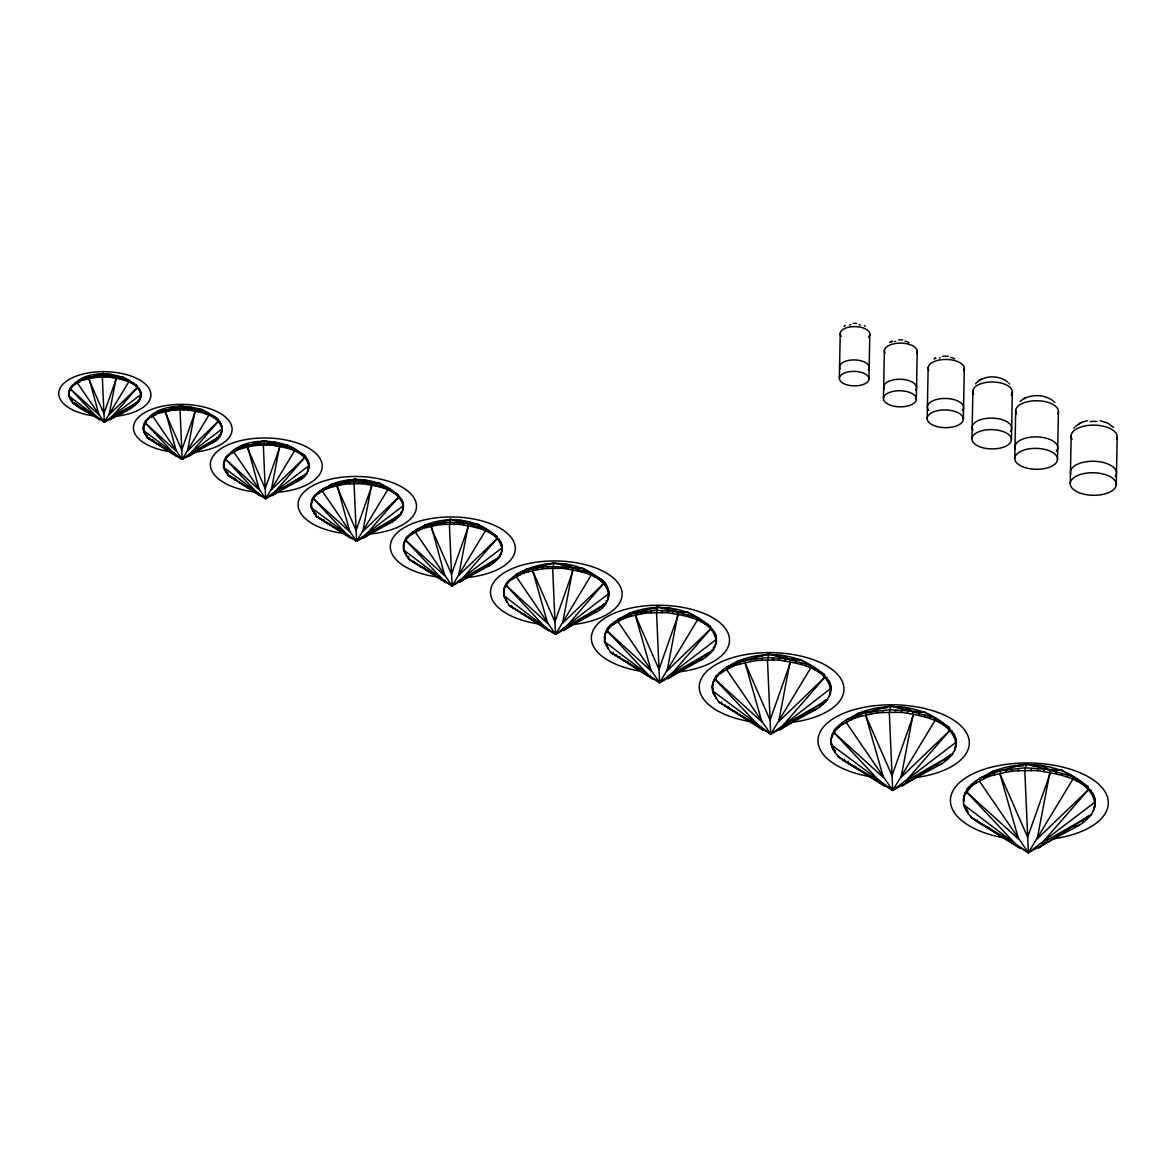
<?xml version="1.0" encoding="UTF-8"?>
<svg xmlns="http://www.w3.org/2000/svg" width="1176" height="1176" viewBox="0 0 1176 1176"><rect width="100%" height="100%" fill="white"/><g stroke="black" fill="none" stroke-linecap="round" stroke-linejoin="round"><path stroke-width="1.5" d="M68.664 393.754C76.102 368.176 118.364 369.749 135.505 384.728C156.143 403.03 113.558 416.348 104.311 422.199C95.976 413.173 66.606 408.263 68.958 391.064M69.163 397.223L69.193 396.136L72.486 400.737L72.442 402.618L99.651 419.817L97.534 417.142M68.943 391.887L69.59 389.241M69.928 398.796L69.943 397.973M69.56 390.329L70.56 387.183L76.19 383.376M71.03 400.604L71.045 399.517M140.973 392.608L140.929 394.489L104.311 422.199L97.182 417.348L70.516 389.065L71.839 385.978M71.824 387.066L73.441 384.581M74.191 403.765L74.22 402.677L78.557 405.485L78.542 406.573M73.427 385.405L75.367 383.009M76.234 405.073L76.249 404.25M75.338 384.096L80.027 381.538L80.041 380.451L103.15 373.409L128.625 380.304L128.596 382.185L104.311 422.199L77.543 383.17L77.572 381.289L80.041 380.451M80.027 381.538L82.746 379.48M82.732 380.318L85.642 379.495L85.657 378.407M70.516 389.065L98.946 414.79L88.759 377.217L102.386 375.6L122.686 376.908L137.254 385.89L137.224 387.771L111.632 417.068L139.15 401.325L141.032 394.739M85.642 379.495L91.993 378.04L92.007 376.952M91.993 378.04L95.374 377.423L95.388 376.599M95.374 377.423L98.828 377.231L98.858 376.144M98.828 377.231L105.913 377.099L105.928 376.011M141.017 395.827C139.018 381.583 121.084 379.04 109.456 377.158L109.471 376.335M112.94 377.643L112.969 376.555M137.224 387.771L109.162 414.599L116.395 376.688M119.673 378.848L119.687 377.761M122.833 379.554L122.848 378.731M125.832 380.671L125.847 379.583M126.964 408.998L129.654 408.043L129.683 406.955M131.139 383.009L131.168 381.921M133.461 384.229L133.476 383.405M134.343 405.47L139.18 399.443M135.49 385.816L135.505 384.728M136.254 403.912L136.269 403.074M137.857 402.515L137.886 401.428M138.65 388.977L138.68 387.889M139.753 390.505L139.768 389.682M140.12 399.252L140.135 398.164M140.517 392.358L140.532 391.255M140.738 397.415L140.752 396.591M143.325 426.859L143.839 431.842L147.412 437.737L182.177 459.419L212.518 442.749C225.527 437.56 224.778 419.362 211.474 415.143C194.084 401.148 145.795 402.192 143.369 430.401L182.177 459.419L222.117 428.858L222.161 426.785M143.296 428.064L143.619 425.109M143.839 431.842L143.398 428.329M143.604 426.021L144.295 423.11M144.677 433.562L143.854 430.651M144.266 424.315L145.354 420.876L148.147 418.965M145.868 435.532L144.692 432.65M145.898 434.326L147.456 435.664L147.412 437.737L174.386 454.068L145.309 422.948L146.75 419.553M146.735 420.758L148.499 418.039M149.323 438.971L149.337 437.766M148.485 418.95L150.587 416.333M151.542 440.412L151.557 439.501L154.085 440.838M150.572 417.524L155.673 414.731L155.702 413.526L180.913 405.764L208.696 413.364L208.666 415.437L182.177 459.419L152.968 416.51L153.012 414.437L155.702 413.526M155.673 414.731L158.642 412.482M158.628 413.393L161.803 412.511L161.832 411.306M145.309 422.948L176.312 451.275L165.213 409.998L180.075 408.248L202.228 409.571L218.119 419.45L218.075 421.522L190.159 453.76L220.177 436.311L222.235 429.108M161.803 412.511L168.727 410.924L168.756 409.718M168.727 410.924L172.416 410.233L172.431 409.321M172.416 410.233L176.194 410.042L176.224 408.836M176.194 410.042L183.926 409.895L183.941 408.689M222.205 430.313C220.03 414.775 200.479 412.012 187.778 409.954L187.807 409.042M191.6 410.483L191.614 409.277M218.075 421.522L187.469 451.07L195.348 409.424M198.935 411.791L198.95 410.6M202.39 412.555L202.404 411.644M205.638 413.776L205.668 412.585M206.888 444.69L209.828 443.646L209.857 442.441M211.445 416.333L211.474 415.143M213.973 417.671L213.988 416.76M214.943 440.853L220.221 434.238M216.178 419.406L216.208 418.2M217.031 439.133L217.046 438.222M218.78 437.619L218.795 436.414M219.633 422.845L219.662 421.64M220.838 424.521L220.853 423.61M221.235 434.062L221.25 432.856M221.676 426.52L221.691 425.33M221.911 432.048L221.926 431.136M223.543 464.829C231.569 435.679 280.329 436.017 300.115 452.584C313.051 458.037 310.685 475.912 298.528 480.749L265.658 498.697L227.997 475.31L223.616 467.372L223.881 461.639M223.558 463.535L223.616 467.372L265.658 498.697L308.935 465.696L308.979 463.462M224.116 468.93L223.661 465.123M223.866 462.624L224.616 459.478M225.028 470.797L224.146 467.636M224.601 460.772L225.763 457.052L231.834 452.936M226.321 472.928L225.042 469.812M226.351 471.635L228.041 473.075L227.997 475.31L257.235 492.92L225.719 459.301L227.277 455.626M227.262 456.92L229.188 453.98M230.07 476.647L230.084 475.354M229.158 454.965L231.422 453.421L231.437 452.128M232.466 478.206L232.495 477.235L235.215 478.676L235.2 479.97M231.422 453.421L236.949 450.393L236.979 449.1L264.291 440.706L294.397 448.909L294.353 451.158L265.658 498.697L234.024 452.319L234.068 450.085L236.979 449.1M236.949 450.393L240.154 448.938L240.169 447.953M240.154 448.938L243.594 447.983L243.608 446.674M225.719 459.301L259.308 489.907L247.283 445.278L263.38 443.367L287.385 444.837L304.584 455.509L304.54 457.758L274.317 492.582L306.833 473.766L309.053 465.975M243.594 447.983L251.091 446.263L251.12 444.969M251.091 446.263L255.089 445.528L255.104 444.543M255.089 445.528L259.19 445.307L259.205 444.014M259.19 445.307L267.555 445.145L267.569 443.852M309.023 467.269C306.671 450.437 285.474 447.439 271.729 445.204L271.759 444.219M275.86 445.792L275.89 444.499M304.54 457.758L271.391 489.672L279.932 444.646M283.813 447.218L283.828 445.91M287.547 448.041L287.576 447.056M291.089 449.364L291.104 448.056M295.632 480.411L295.617 481.719L298.528 480.749L298.572 478.514L303.423 475.839L303.408 476.824M297.366 452.128L297.396 450.834M300.101 453.569L300.115 452.584M301.144 478.676L301.174 477.382M302.497 455.45L302.526 454.156M305.304 475.178L305.334 473.884M306.245 459.184L306.26 457.876M307.539 460.992L307.568 460.007M307.965 471.326L307.994 470.032M308.45 463.168L308.465 461.874M308.715 469.15L308.729 468.166M311.228 504.886C311.17 493.832 323.503 488.716 331.617 484.321C354.917 474.766 386.037 479.293 401.722 499.697C406.852 508.502 399.62 517.719 391.99 522.026L356.593 541.269L316.05 516.176L311.317 507.62L311.611 501.461M311.258 503.49L311.317 507.62L356.593 541.269L403.206 505.827L403.25 503.416M311.861 509.311L311.361 505.21M311.596 502.52L312.404 499.124M312.845 511.31L311.89 507.914M312.375 500.52L313.639 496.522L321.121 491.436M314.242 513.603L312.86 510.252M314.271 512.207L316.094 513.765L316.05 516.176L347.523 535.065L313.595 498.933L315.271 494.978M315.241 496.375L317.314 493.2M318.27 517.616L318.299 516.22M317.299 494.258L319.725 492.597L319.754 491.2M320.857 519.292L320.872 518.249M323.797 521.188L323.812 519.807M319.725 492.597L325.678 489.334L325.708 487.937L355.123 478.926L387.536 487.746L387.492 490.157L356.593 541.269L322.518 491.406L322.577 489.01L325.708 487.937M325.678 489.334L329.118 487.775L329.148 486.717M329.118 487.775L332.823 486.746L332.852 485.35M313.595 498.933L349.757 531.817L336.806 483.821L354.152 481.778L379.98 483.38L398.517 494.861L398.473 497.272L365.912 534.698L400.928 514.515L400.972 512.104M332.823 486.746L340.908 484.894L340.937 483.498M340.908 484.894L345.215 484.1L345.229 483.042M345.215 484.1L349.625 483.865L349.654 482.469M349.625 483.865L358.636 483.689L358.665 482.292M403.309 507.517C400.766 489.392 377.952 486.158 363.134 483.762L363.163 482.704M367.588 484.38L367.618 482.983M398.473 497.272L362.767 531.567L371.969 483.16M376.144 485.923L376.173 484.527M380.171 486.805L380.201 485.747M383.979 488.231L384.008 486.835M390.755 491.215L390.77 489.819M392.049 519.63L391.99 522.026L388.859 523.07M393.695 492.759L393.71 491.7M394.813 519.807L394.842 518.41L399.325 514.647L399.296 516.029M396.268 494.787L396.297 493.391M397.253 517.808L397.267 516.749M400.296 498.8L400.325 497.404M401.707 500.755L401.722 499.697M402.163 511.883L403.324 506.121M402.677 503.093L402.706 501.711M402.956 509.546L402.971 508.488M403.471 546.943C403.412 535.109 416.598 529.626 425.315 524.937C450.261 514.72 483.63 519.527 500.432 541.386C505.93 550.824 498.168 560.702 490.01 565.318L452.084 585.839L408.631 559.041L403.559 549.868L403.882 543.283M404.147 551.676L404.176 550.192L406.69 556.292M403.853 544.4L404.72 540.784M405.191 553.822L405.22 552.705M404.691 542.268L406.043 537.991L411.967 533.977M502.064 545.37L502.005 547.942L452.084 585.839L442.352 579.209L405.999 540.563L407.793 536.33M443.558 579.812L445.719 582.561L408.631 559.041L408.675 556.469M407.763 537.829L409.983 534.433M409.968 535.565L412.57 533.786L412.6 532.287M413.79 562.393L413.805 561.261M412.57 533.786L418.95 530.288L418.979 528.788L430.872 524.393L450.496 519.16L485.232 528.597L485.188 531.17L452.084 585.839L415.569 532.507L415.613 529.935L418.979 528.788M418.95 530.288L422.64 528.612L422.669 527.48M422.64 528.612L426.609 527.51L426.638 526.01M405.999 540.563L444.763 575.726L430.872 524.393L449.452 522.188L477.133 523.937L496.992 536.212L496.948 538.784L462.065 578.812L499.58 557.262L499.624 554.69M426.609 527.51L435.267 525.525L435.296 524.026M435.267 525.525L439.883 524.672L439.897 523.54M439.883 524.672L444.601 524.423L444.631 522.923M444.601 524.423L454.259 524.231L454.289 522.747M502.123 549.765C499.403 530.347 474.957 526.877 459.096 524.305L459.11 523.173M463.858 524.981L463.888 523.482M496.948 538.784L458.699 575.461L468.548 523.673M473.017 526.613L473.046 525.128M477.338 527.568L477.368 526.451M481.41 529.097L481.44 527.612M488.672 532.287L488.701 530.802M490.054 562.745L490.01 565.318L486.644 566.435M491.818 533.963L491.847 532.831M493.023 562.937L493.053 561.437L495.655 559.658L495.64 560.79M494.596 536.124L494.611 534.639M497.83 558.894L497.86 557.395M498.903 540.431L498.933 538.931M500.403 542.518L500.432 541.386M500.902 554.44L502.152 548.281M501.446 545.032L501.476 543.547M501.755 551.941L501.77 550.809M503.681 592.528C503.152 584.002 510.575 578.857 516.631 574.358C541.357 559.335 574.844 559.32 597.937 577.46C613.857 584.149 610.932 606.154 595.982 612.123L555.528 634.334L509.179 605.434L503.784 595.644L504.107 588.603M504.401 597.57L504.43 595.967L507.121 602.494M504.092 589.808L505.019 585.927M505.518 599.863L505.548 598.643M504.989 587.53L506.371 585.721L506.43 582.958L509.355 580.959M608.845 590.837L608.786 593.601L555.528 634.334L545.149 627.205L506.371 585.721L508.297 581.194M508.267 582.796L510.634 579.165M511.722 607.081L511.751 605.478M510.605 580.371L513.383 578.489L513.412 576.887M516.631 574.358L516.587 577.122L555.528 634.334L590.837 575.696L590.896 572.933L553.837 562.789L532.904 568.449L516.631 574.358C536.3 562.584 560.467 567.949 582.252 567.876L603.435 581.047L603.391 583.825L566.17 626.793L606.199 603.523L606.243 600.76M513.383 578.489L520.189 574.755L520.233 573.153M520.189 574.755L524.129 572.977L524.158 571.756M524.129 572.977L528.362 571.786L528.391 570.184M506.371 585.721L547.707 623.486L532.86 571.213L532.904 568.449M528.362 571.786L537.594 569.669L537.638 568.067M537.594 569.669L542.518 568.758L542.548 567.552M542.518 568.758L547.56 568.493L547.59 566.891M547.56 568.493L557.85 568.302L557.88 566.7M608.903 595.526C606.007 574.814 579.93 571.124 563.01 568.375L563.025 567.155M568.082 569.096L568.111 567.494M603.391 583.825L562.584 623.207L573.094 567.685M577.872 570.845L577.901 569.243M582.473 571.859L582.487 570.639M586.824 573.491L586.853 571.889M594.556 576.901L594.586 575.299M597.923 578.665L597.937 577.46M599.201 609.58L599.231 607.977L604.361 603.655L604.332 605.258M600.877 580.988L600.907 579.386M601.994 607.286L602.009 606.066M605.478 585.575L605.508 583.972M604.523 638.377C604.435 624.956 619.414 618.767 629.234 613.357L629.278 613.357C657.575 601.7 695.354 607.286 714.405 632.071C720.638 642.757 711.847 653.959 702.587 659.192L659.604 682.697L610.359 652.077L604.626 641.699L604.979 634.202M605.287 643.742L605.317 642.037L608.168 648.961M604.949 635.496L605.934 631.38M607.081 587.794L607.095 586.589M606.478 646.168L606.493 644.889M607.595 600.524L608.933 593.924M605.905 633.07L607.375 631.144L607.433 628.205L614.695 623.251M608.183 590.484L608.212 588.882M608.506 597.849L608.536 596.629M716.257 636.583L716.199 639.509L659.604 682.697L648.579 675.127L607.375 631.144L609.418 626.338M609.389 628.028L611.902 624.177M613.063 653.827L613.093 652.136M611.873 625.47L614.827 623.456L614.857 621.751M616.209 655.87L616.224 654.591M619.767 658.178L619.796 656.473M614.827 623.456L622.06 619.487L622.104 617.797L635.569 612.799L657.81 606.816L697.177 617.562L697.118 620.487L659.604 682.697L618.223 622.016L618.282 619.076L622.104 617.797M622.06 619.487L626.249 617.591L626.264 616.312M626.249 617.591L630.748 616.342L630.777 614.636M607.375 631.144L651.298 671.187L635.525 615.724L635.569 612.799L656.634 610.3L688.004 612.211L710.51 626.191L710.451 629.116L670.923 674.686L713.435 650.063L713.494 647.138M630.748 616.342L640.553 614.092L640.597 612.387M640.553 614.092L645.786 613.122L645.8 611.843M645.786 613.122L651.136 612.843L651.166 611.138M651.136 612.843L662.073 612.637L662.103 610.932M716.316 641.567C713.229 619.561 685.52 615.636 667.556 612.711L667.571 611.432M672.951 613.475L672.981 611.77M710.451 629.116L667.101 670.879L678.273 611.976M683.344 615.342L683.374 613.637M688.239 616.415L688.254 615.136M692.855 618.15L692.885 616.445M701.072 621.766L701.102 620.061M704.644 623.648L704.674 622.369M706.012 656.487L706.041 654.782L708.996 652.768L708.966 654.062M707.79 626.102L707.82 624.412M711.451 651.901L711.495 650.21M712.671 630.983L712.7 629.278M712.435 685.534L713.215 693.002L718.58 701.837L770.721 734.162L816.247 709.363C826.037 703.836 835.342 691.973 828.757 680.654C808.588 654.415 768.575 648.564 738.601 660.853L767.575 657.605L800.797 659.663L824.626 674.436L824.567 677.523L782.716 725.71L770.721 734.162L712.509 690.841C709.907 675.112 726.944 666.527 738.572 660.868L745.172 660.53M712.406 687.328L712.891 682.918M713.215 693.002L712.568 687.74M714.376 633.35L714.405 632.071M712.862 684.27L713.905 679.919M714.935 646.874L716.346 639.862M715.552 636.201L715.596 634.496M714.464 695.589L713.244 691.209M715.905 644.022L715.919 642.743M713.876 681.712L715.434 679.669L715.493 676.567L721.255 672.643M716.272 698.529L714.494 694.222M761.019 727.532L763.106 730.208L718.58 701.837L759.049 726.165L715.434 679.669L717.595 674.583M717.551 676.376L720.226 672.305M721.447 703.689L721.476 701.896M720.197 673.657L723.313 671.525L723.358 669.732M724.769 705.85L724.798 704.497M728.547 708.29L728.591 706.497M723.313 671.525L730.987 667.336L731.016 665.543L745.29 660.25L768.825 653.944L810.514 665.293L810.455 668.394L770.721 734.162L726.915 669.997L726.974 666.91L731.016 665.543M730.987 667.336L735.412 665.322L735.426 663.97M735.412 665.322L740.174 663.999L740.204 662.191M715.434 679.669L761.945 721.99L745.231 663.337L745.29 660.25M740.174 663.999L750.567 661.618L750.597 659.824M750.567 661.618L756.095 660.589L756.124 659.236M756.095 660.589L761.769 660.295L761.798 658.501M761.769 660.295L773.338 660.074L773.382 658.281M830.785 690.709C827.522 667.409 798.181 663.249 779.144 660.162L779.173 658.795M784.862 660.956L784.892 659.163M824.567 677.523L778.674 721.667L790.492 659.383M795.858 662.941L795.902 661.132M801.047 664.072L801.062 662.72M805.928 665.91L805.972 664.117M814.63 669.747L814.674 667.953M818.423 671.731L818.452 670.379M819.863 706.511L819.907 704.703L825.67 699.867L825.625 701.66M821.745 674.333L821.774 672.54M822.994 703.939L823.024 702.572M826.919 679.507L826.948 677.699M828.727 682.006L828.757 680.654M829.315 696.324L830.815 688.915M829.977 685.035L830.006 683.227M830.33 693.311L830.359 691.958M830.712 685.432L830.653 688.533L782.716 725.71L827.728 699.705L779.82 729.884L782.613 727.753M831.153 741.071C831.079 726.077 847.764 719.153 858.774 713.17L858.818 713.156C890.438 700.205 932.686 706.335 953.971 734.03C960.924 745.966 951.105 758.491 940.756 764.327L892.716 790.419L852.585 766.032C841.634 760.181 827.919 750.803 831.667 736.411M831.197 739.175L831.27 744.775L892.716 790.419L955.97 742.335L956.029 739.072M832.005 747.069L831.329 741.512M839.355 378.172L840.223 333.425M831.638 737.852L832.74 733.251M833.328 749.788L832.049 745.172M832.696 735.147L834.343 732.971L834.416 729.708L838.708 726.797M835.225 752.905L835.269 751.008L833.358 748.348M882.47 783.451L884.661 786.244L837.679 756.388L880.398 781.996L834.343 732.971L836.636 727.621M836.592 729.517L839.37 726.636L839.399 725.21M839.37 726.636L842.678 724.401L842.707 722.505M844.206 760.622L844.236 759.196M848.19 763.195L848.234 761.313M842.678 724.401L850.762 719.962L850.792 718.066L865.859 712.494L890.717 705.85L934.714 717.816L934.655 721.079L892.716 790.419L846.47 722.784L846.544 719.521L850.792 718.066M850.762 719.962L855.437 717.845L855.466 716.419M855.437 717.845L860.465 716.434L860.494 714.552M868.946 379.098A14.803 7.247 1.1 0 0 847.19 372.145A14.803 7.247 1.1 0 0 846.323 384.67A14.803 7.247 1.1 0 0 868.946 379.098L869.814 333.984M834.343 732.971L883.441 777.586L865.801 715.758L865.859 712.494L889.394 709.701L924.468 711.892L949.62 727.459L949.561 730.722L905.373 781.511L952.883 754.125L902.33 785.906L909.151 780.717M860.465 716.434L871.431 713.935L871.475 712.039M871.431 713.935L877.267 712.847L877.296 711.421M883.455 398.282L884.367 350.654M877.267 712.847L883.25 712.538L883.294 710.642M883.25 712.538L895.48 712.303L895.509 710.407M956.103 744.643C952.663 720.035 921.69 715.64 901.595 712.391L901.625 710.951M907.637 713.244L907.666 711.348M916.325 399.311A16.449 8.056 1.1 0 0 892.158 391.579A16.449 8.056 1.1 0 0 891.173 405.5A16.449 8.056 1.1 0 0 916.325 399.311L917.251 351.271M949.561 730.722L901.095 777.248L913.59 711.583M919.25 715.317L919.279 713.435M927.188 418.23L928.158 367.735M924.718 716.522L924.748 715.096M929.878 718.462L929.907 716.566M939.065 722.505L939.095 720.623M943.064 724.607L943.078 723.181M944.593 761.313L944.622 759.417L947.915 757.168L947.9 758.593M946.562 727.356L946.607 725.474M950.664 756.197L950.708 754.301L948.856 756.212M952.031 732.81L952.075 730.913M953.942 735.456L953.971 734.03M954.559 750.567L956.147 742.747M955.25 738.646L955.294 736.749M955.632 747.392L955.662 745.952M963.35 419.362A18.096 8.849 1.1 0 0 936.772 410.85A18.096 8.849 1.1 0 0 935.684 426.168A18.096 8.849 1.1 0 0 963.35 419.362L964.32 368.411M963.585 800.841C963.497 785.068 981.063 777.762 992.647 771.5L992.691 771.485C1025.884 758.02 1070.572 764.194 1092.857 793.418C1100.177 806.001 1089.843 819.172 1078.951 825.317L1028.383 852.703L986.135 827.11C974.61 820.966 960.175 811.087 964.114 795.946M964.482 807.148L964.526 805.163L967.907 811.308L967.877 813.292M971.964 438.633L972.875 391.02M964.085 797.446L965.246 792.609M965.878 810.014L965.908 808.5M965.217 794.594L966.937 792.315L967.01 788.89L971.538 785.818M1095.032 798.739L1094.959 802.164L1028.383 852.703L1015.417 843.853L966.937 792.315L969.303 788.67L969.347 786.685M969.303 788.67L972.229 785.656L972.258 784.142M972.229 785.656L975.712 783.289L975.742 781.305M977.33 821.421L977.359 819.922M975.712 783.289L984.224 778.615L984.253 776.63L1000.115 770.75L1026.28 763.797L1072.585 776.366L1072.527 779.791L1028.383 852.703L979.711 781.584L979.77 778.159L984.253 776.63M984.224 778.615L989.134 776.395L989.163 774.896M989.134 776.395L994.426 774.91L994.47 772.926M966.937 792.315L1018.622 839.208L1000.041 774.19L1000.115 770.75L1024.884 767.825L1061.796 770.148L1088.285 786.523L1088.212 789.949L1041.701 843.339L1091.725 814.586L1038.496 847.97L1045.685 842.53M1011.419 439.868A19.742 9.658 1.1 0 0 982.416 430.592A19.742 9.658 1.1 0 0 981.24 447.292A19.742 9.658 1.1 0 0 1011.419 439.868L1012.345 391.755M994.426 774.91L1005.98 772.264L1006.009 770.28M1014.77 458.17L1015.682 410.556M1005.98 772.264L1012.124 771.133L1012.154 769.633M1012.124 771.133L1018.431 770.794L1018.46 768.81M1018.431 770.794L1031.293 770.559L1031.323 768.56M1095.106 804.59C1091.475 778.703 1058.885 774.073 1037.732 770.648L1037.761 769.148M1044.082 771.544L1044.126 769.56M1088.212 789.949L1037.217 838.856L1050.344 769.795M1057.503 459.507A21.389 10.466 1.1 0 0 1026.089 449.452A21.389 10.466 1.1 0 0 1024.811 467.548A21.389 10.466 1.1 0 0 1057.503 459.507L1058.429 411.35M1056.313 773.735L1056.342 771.75M1062.06 775.013L1062.09 773.499M1070.248 483.292L1071.16 435.811M1067.499 777.042L1067.543 775.043M1077.172 781.305L1077.216 779.306M1081.376 783.51L1081.405 782.011M1082.978 822.142L1083.023 820.157L1088.447 815.777M1085.066 786.406L1085.11 784.421M1086.462 819.29L1086.492 817.776M1090.813 792.139L1090.858 790.154M1092.827 794.932L1092.857 793.418M1093.474 810.837L1095.15 802.605M1094.209 798.283L1094.253 796.299M1094.606 807.486L1094.635 805.986M1116.274 484.733A23.035 11.275 1.1 0 0 1082.435 473.913A23.035 11.275 1.1 0 0 1081.067 493.405A23.035 11.275 1.1 0 0 1116.274 484.733L1117.2 436.987M180.913 405.764L180.046 410.321L182.177 459.419L182.824 457.773M553.837 562.789L552.676 568.861L555.528 634.334M657.81 606.816L656.575 613.24L659.604 682.697M264.291 440.706L263.351 445.601L265.658 498.697M768.825 653.944L767.516 660.706L770.721 734.162M355.123 478.926L354.108 484.189L356.593 541.269L357.357 539.402M890.717 705.85L889.335 712.965L892.716 790.419L893.745 787.876M450.496 519.16L449.408 524.761L452.084 585.839M1026.28 763.797L1024.825 771.265L1028.383 852.703M103.15 373.409L102.356 377.481L104.311 422.199L104.914 420.758M195.319 411.497L181.736 450.04L165.169 412.07M279.888 446.895L265.188 488.569L247.239 447.512M573.05 570.448L554.94 621.839L532.86 571.213M678.214 614.916L658.986 669.438L635.525 615.724M790.434 662.485L770.074 720.138L745.231 663.337M116.351 378.569L103.914 413.658L88.729 379.098M371.925 485.57L356.093 530.376L336.762 486.232M468.504 526.245L451.54 574.182L430.828 526.966M913.517 714.846L892.025 775.631L865.801 715.758M1050.286 773.235L1027.662 837.15L1000.041 774.19M975.521 383.861L976.168 383.053M1073.967 428.064L1074.732 427.108M976.962 382.288C985.297 375.012 999.291 375.173 1007.803 382.097M1019.989 401.457C1029.5 393.357 1045.832 393.681 1054.828 402.457M1075.687 426.212L1081.567 422.405L1087.712 420.611M193.599 452.378L188.234 456.538L220.177 436.311M568.978 626.338L563.613 630.498L606.199 603.523M278.036 491.142L272.229 495.596L306.833 473.766M675.318 673.157L668.203 678.64L713.435 650.063M785.406 725.621L788.185 723.49M367.897 534.727L363.678 537.947L400.928 514.515M465.152 578.136L459.669 582.296L499.58 557.262M843.927 326.531L845.368 325.546M116.791 414.408L109.882 419.611L139.15 401.325M150.94 417.068L160.744 410.38L165.213 409.998M518.146 574.946L526.936 568.949L537.182 568.405M620.516 619.296L629.234 613.357M234.862 450.864L242.432 445.704L247.283 445.278M325.605 488.393L331.588 484.321L336.806 483.821M417.877 529.964L425.286 524.937M728.473 667.733L738.572 660.868M850.174 719.006L858.774 713.17L865.859 712.494M983.606 777.63L992.647 771.5L1000.115 770.75M79.013 381.465L84.657 377.643L88.759 377.217M91.699 377.305L96.52 374.659L111.176 374.38L116.703 376.82L122.686 376.908M168.418 409.968L173.68 407.087L179.017 406.984M250.753 445.278L256.456 442.147L261.645 442.058M436.193 523.732L441.47 520.85L446.909 520.747M538.593 567.64L544.209 564.553L549.53 564.465M641.611 611.961L647.579 608.698L656.281 608.536M751.67 659.413L757.991 655.943L763.121 655.855M873.709 711.024L879.266 707.981L886.498 707.849M1006.921 770.06L1014.227 766.046L1023.105 765.885M892.658 341.04L889.923 342.289L890.732 341.893M890.908 341.804L891.643 341.437M935.214 358.327L935.949 357.974L934.112 358.871L934.92 358.474M980.005 379.951L982.254 378.848M1025.575 397.826L1023.208 398.987M1080.465 422.934L1081.567 422.405M1079.098 423.61L1080.303 423.022M134.358 404.382L132.168 405.338L132.124 407.219L129.654 408.043M214.958 439.648L212.562 440.677L212.518 442.749L209.828 443.646M698.779 660.456L702.587 659.192M812.204 710.701L816.247 709.363M936.493 765.738L940.756 764.327M1074.467 826.816L1078.951 825.317M592.395 613.299L595.982 612.123M430.872 524.393L425.3 524.922L433.282 524.54M942.373 356.313L948.238 356.196M635.569 612.799L629.263 613.343L638.303 612.872M160.759 410.38L166.889 410.042M242.462 445.704L249.091 445.366M331.617 484.321L340.54 483.865L346.685 480.499L365.324 480.146L370.954 482.63M858.818 713.156L869.196 712.641M84.687 377.643L89.949 377.378M992.691 771.485L998.159 771.206M853.144 323.356L856.598 323.371M898.655 339.835L902.595 339.864M182.559 406.911L189.659 406.778L195.686 409.439L202.228 409.571M266.849 441.955L273.773 441.823L280.3 444.704L287.385 444.837M454.171 520.615L461.433 520.483L467.46 523.129M558.409 564.289L565.509 564.157L571.933 566.994M661.5 608.433L670.202 608.271L675.906 610.785M775.102 655.62L781.952 655.488L787.979 658.148M897.347 707.643L904.565 707.511L910.93 710.319M1031.984 765.708L1040.863 765.547L1047.551 768.501M105.913 377.099L109.456 377.158M183.926 409.895L187.778 409.954M267.555 445.145L271.729 445.204M358.636 483.689L363.134 483.762M454.259 524.231L459.096 524.305M557.85 568.302L563.01 568.375M662.073 612.637L667.556 612.711M773.338 660.074L779.144 660.162M895.48 712.303L901.595 712.391M1031.293 770.559L1037.732 770.648M470.606 523.82L477.133 523.937M917.559 711.774L924.468 711.892M1054.534 770.03L1061.796 770.148M373.88 483.277L379.98 483.38M794.27 659.545L800.797 659.663M575.284 567.743L582.252 567.876M683.374 612.123L688.004 612.211M1100.207 420.67L1107.807 423.154L1113.422 427.3M156.82 443.837L159.862 444.601M521.732 613.549L524.423 614.24M81.07 408.204L83.863 408.91M327.016 523.291L330.559 524.173M420.391 566.656L424.183 567.611M623.692 660.706L627.984 661.794M732.707 710.98L735.735 711.745M852.585 766.032L855.79 766.84M986.135 827.11L989.501 827.963M864.463 325.649L865.271 326.119M72.442 402.618L97.182 417.348L68.737 395.9L68.693 392.666M408.631 559.041L442.352 579.209L403.559 549.868L403.5 545.458M316.05 516.176L350.668 538.196L348.64 535.624M227.997 475.31L260.146 495.831L258.014 493.067M147.412 437.737L177.091 456.758L174.121 452.907M963.703 804.737L1015.417 843.853L970.45 816.967L1019.915 848.322L1017.813 845.662M1008.92 383.214L1009.64 384.023M650.225 676.126L652.401 678.934L610.359 652.077L648.579 675.127L604.626 641.699L604.552 636.672M545.664 626.793L548.736 630.777L509.179 605.434L545.149 627.205L503.784 595.644L503.71 590.925M963.614 798.857L963.761 801.312M973.61 393.989A19.742 9.658 1.1 0 1 993.235 381.994A19.742 9.658 1.1 0 1 1011.213 395.121M972.919 430.137A19.742 9.658 1.1 0 1 992.544 418.127A19.742 9.658 1.1 0 1 1010.522 431.269M1016.476 413.776A21.389 10.466 1.1 0 1 1036.659 400.751A21.389 10.466 1.1 0 1 1057.827 414.011M1015.3 448.85A21.389 10.466 1.1 0 1 1038.143 436.957A21.389 10.466 1.1 0 1 1056.518 451.143M1072.071 439.221A23.035 11.275 1.1 0 1 1093.401 425.124A23.035 11.275 1.1 0 1 1116.656 439.148M1090.27 421.611A13.156 6.439 1.1 0 1 1097.267 421.567M1070.792 474.149A23.035 11.275 1.1 0 1 1095.4 461.33A23.035 11.275 1.1 0 1 1115.186 476.603M840.134 368.926A14.803 7.247 1.1 0 1 854.849 359.929A14.803 7.247 1.1 0 1 868.329 369.779M841.252 336.365A14.803 7.247 1.1 0 1 855.452 326.649A14.803 7.247 1.1 0 1 868.417 337.159M849.484 325.149A8.217 4.028 1.1 0 1 850.762 324.679M859.2 324.723A8.217 4.028 1.1 0 1 860.509 325.208M884.278 389.285A16.449 8.056 1.1 0 1 900.625 379.275A16.449 8.056 1.1 0 1 915.619 390.226M884.969 353.138A16.449 8.056 1.1 0 1 900.507 343.127A16.449 8.056 1.1 0 1 916.78 353.315M894.495 341.672A9.864 4.822 1.1 0 1 895.671 341.275M904.947 341.099A9.864 4.822 1.1 0 1 908.989 342.804M928.673 410.336A18.096 8.849 1.1 0 1 945.151 398.458A18.096 8.849 1.1 0 1 962.556 410.512M928.834 370.469A18.096 8.849 1.1 0 1 945.901 359.444A18.096 8.849 1.1 0 1 963.82 370.661M939.315 358.019A11.51 5.63 1.1 0 1 940.241 357.71M950.531 357.386A11.51 5.63 1.1 0 1 954.706 358.827M1003.084 837.709A78.954 38.646 1.1 0 1 966.246 777.512A78.954 38.646 1.1 0 1 1093.562 780.085A78.954 38.646 1.1 0 1 1053.917 838.738M871.342 776.895A75.661 37.029 1.1 0 1 832.27 719.286A75.661 37.029 1.1 0 1 955.177 721.182A75.661 37.029 1.1 0 1 915.707 777.586M752.728 721.976A72.383 35.427 1.1 0 1 712.2 666.954A72.383 35.427 1.1 0 1 830.535 668.35A72.383 35.427 1.1 0 1 791.301 722.431M642.405 671.437A69.09 33.81 1.1 0 1 603.729 618.914A69.09 33.81 1.1 0 1 716.684 620.252A69.09 33.81 1.1 0 1 679.228 671.878M540.74 624.236A65.797 32.193 1.1 0 1 501.682 574.417A65.797 32.193 1.1 0 1 609.565 575.035A65.797 32.193 1.1 0 1 574.211 624.427M438.016 577.063A62.504 30.591 1.1 0 1 401.53 529.318A62.504 30.591 1.1 0 1 504.636 531.214A62.504 30.591 1.1 0 1 466.696 577.592M94.962 416.084A46.055 22.535 1.1 0 1 66.767 380.965A46.055 22.535 1.1 0 1 143.046 382.171A46.055 22.535 1.1 0 1 114.542 416.392M168.756 451.496A49.348 24.152 1.1 0 1 142.634 413.908A49.348 24.152 1.1 0 1 223.028 415.157A49.348 24.152 1.1 0 1 196.554 451.937M254.281 491.921A55.933 27.371 1.1 0 1 220.559 448.938A55.933 27.371 1.1 0 1 313.639 451.481A55.933 27.371 1.1 0 1 275.449 492.494M343.26 533.404A59.212 28.974 1.1 0 1 308.994 487.981A59.212 28.974 1.1 0 1 406.94 490.392A59.212 28.974 1.1 0 1 368.955 534.036"/></g></svg>
